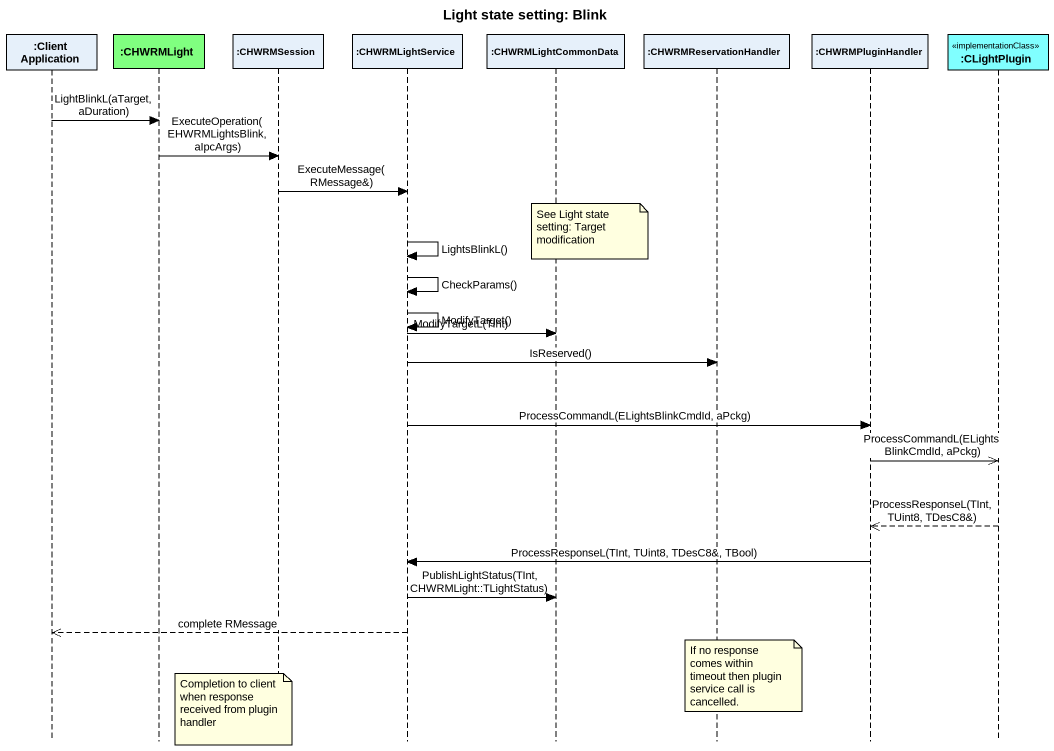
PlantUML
@startuml
title Light state setting: Blink
hide footbox
participant ":Client Application" as Client_Application
participant ":CHWRMLight" as CHWRMLight #80FF80
participant ":CHWRMSession" as CHWRMSession
participant ":CHWRMLightService" as CHWRMLightService
participant ":CHWRMLightCommonData" as CHWRMLightCommonData
participant ":CHWRMReservationHandler" as CHWRMReservationHandler
participant ":CHWRMPluginHandler" as CHWRMPluginHandler
participant ":CLightPlugin" as CLightPlugin <<implementationClass>> #80FFFF

Client_Application -> CHWRMLight : LightBlinkL(aTarget, aDuration)
CHWRMLight -> CHWRMSession : ExecuteOperation(EHWRMLightsBlink, aIpcArgs)
CHWRMSession -> CHWRMLightService : ExecuteMessage(RMessage&)
note over CHWRMLightCommonData : See Light state setting: Target modification
CHWRMLightService -> CHWRMLightService : LightsBlinkL()
CHWRMLightService -> CHWRMLightService : CheckParams()
CHWRMLightService -> CHWRMLightService : ModifyTarget()
CHWRMLightService -> CHWRMLightCommonData : ModifyTargetL(TInt)
CHWRMLightService -> CHWRMReservationHandler : IsReserved()
CHWRMLightService -> CHWRMPluginHandler : ProcessCommandL(ELightsBlinkCmdId, aPckg)
CHWRMPluginHandler ->> CLightPlugin : ProcessCommandL(ELightsBlinkCmdId, aPckg)
CLightPlugin -->> CHWRMPluginHandler : ProcessResponseL(TInt, TUint8, TDesC8&)
CHWRMPluginHandler -> CHWRMLightService : ProcessResponseL(TInt, TUint8, TDesC8&, TBool)
CHWRMLightService -> CHWRMLightCommonData : PublishLightStatus(TInt, CHWRMLight::TLightStatus)
CHWRMLightService -->> Client_Application : complete RMessage
note over CHWRMReservationHandler : If no response comes within timeout then plugin service call is cancelled.
note over CHWRMSession : Completion to client when response received from plugin handler
@enduml
